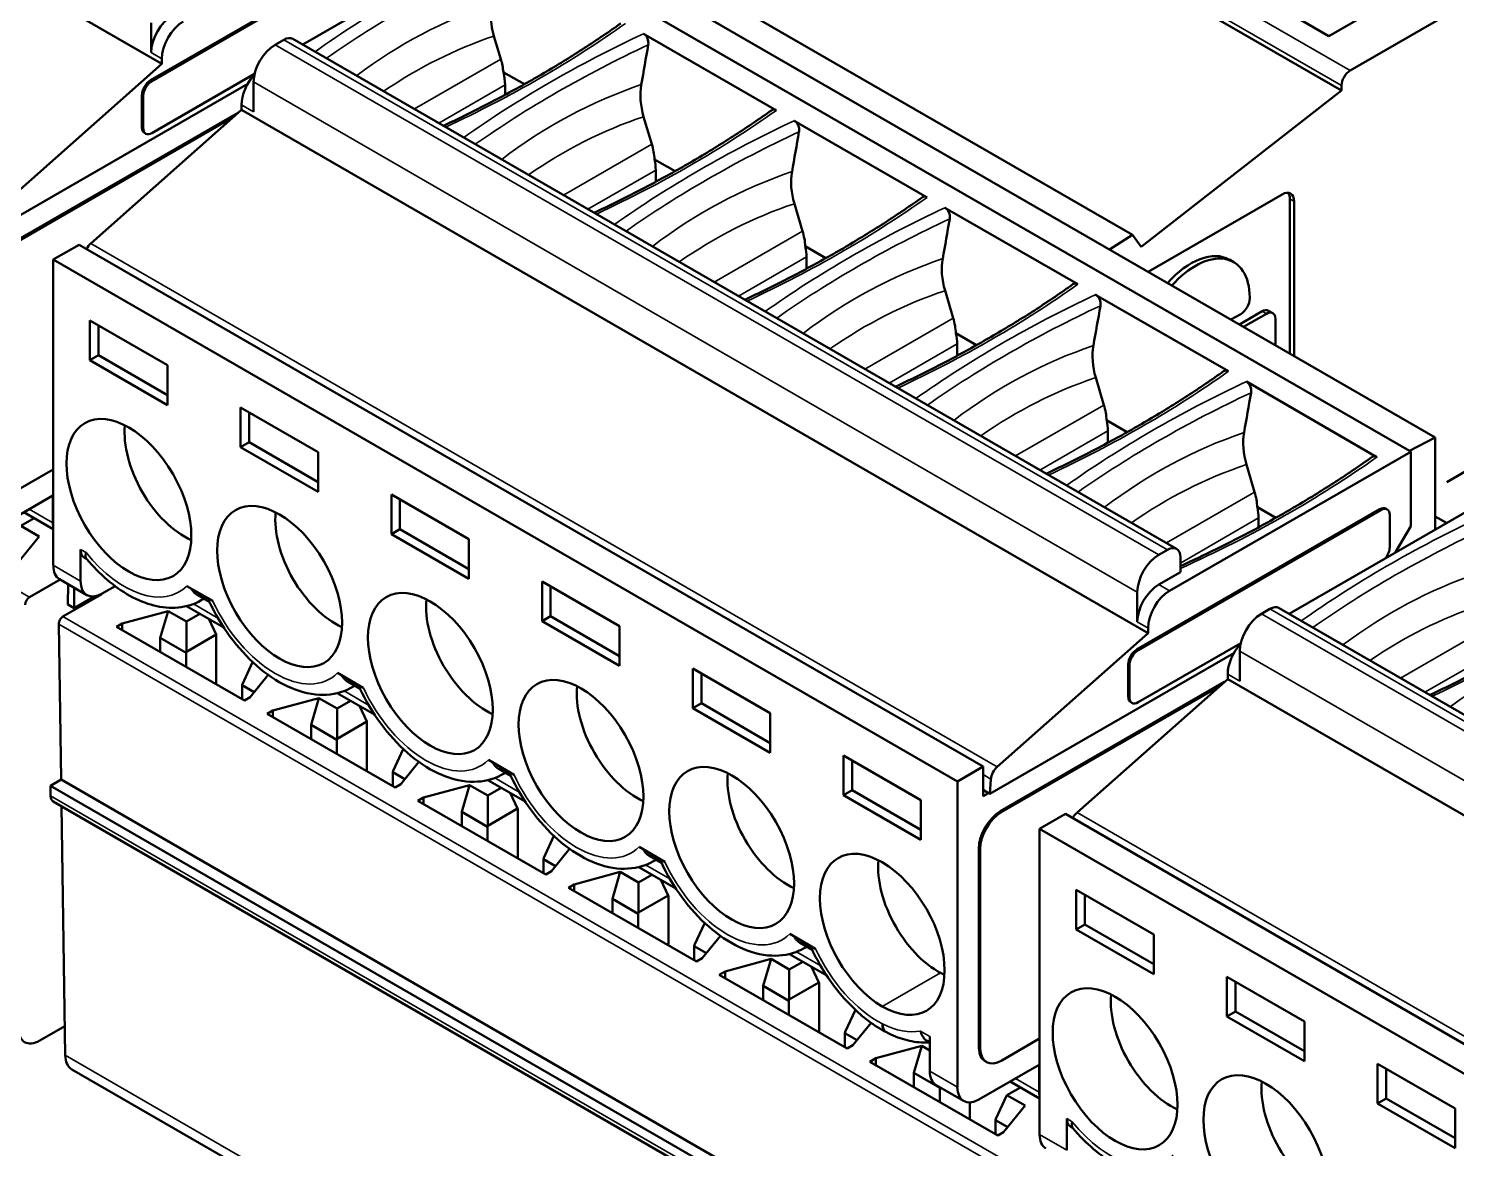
# Model space of a CAD drawing. Header units: millimetres. Extents: x 3100 to 5091, y 868 to 1900.
# Drawn here: x 4092.85 to 4116.3, y 1707.97 to 1726.37 of the extents above; entities that cross this region are included whole.
import ezdxf

# ---------------------------------------------------------------- set-up
doc = ezdxf.new("R2010")
doc.units = ezdxf.units.MM
doc.header["$LTSCALE"] = 1.8
doc.layers.add('외형선(ISO)', color=7, linetype='Continuous', lineweight=50)
doc.layers.add('좁은 외형선(ISO)', color=7, linetype='Continuous', lineweight=35)

msp = doc.modelspace()

# ---------------------------------------------------------------- linework, layer by layer
at = {"layer": '외형선(ISO)'}
for p, q in [((4095.04, 1725.791), (4082.627, 1732.958)), ((4114.412, 1725.353), (4107.341, 1729.436)), ((4114.554, 1725.68), (4121.059, 1729.436)), ((4118.968, 1728.997), (4114.206, 1726.248)), ((4101.107, 1728.223), (4115.953, 1719.652)), ((4097.355, 1726.107), (4100.661, 1728.016)), ((4100.683, 1728.004), (4115.528, 1719.433)), ((4098.846, 1727.825), (4094.855, 1725.521)), ((4094.876, 1725.509), (4098.867, 1727.813)), ((4114.206, 1726.248), (4111.699, 1727.696)), ((4110.983, 1722.982), (4103.912, 1727.064)), ((4094.863, 1725.975), (4094.863, 1726.465)), ((4096.9, 1726.106), (4097.041, 1726.187)), ((4097.191, 1726.202), (4111.704, 1717.823)), ((4100.494, 1726.247), (4100.607, 1725.869)), ((4102.951, 1726.286), (4105.132, 1725.027)), ((4095.04, 1725.791), (4095.04, 1725.873)), ((4092.564, 1723.596), (4095.04, 1725.791)), ((4096.563, 1725.627), (4094.876, 1724.653)), ((4100.994, 1725.456), (4100.648, 1725.656)), ((4096.45, 1725.462), (4092.442, 1723.149)), ((4096.546, 1725.003), (4096.546, 1725.493)), ((4100.676, 1725.447), (4100.676, 1725.282)), ((4111.122, 1722.784), (4114.412, 1725.353)), ((4114.412, 1725.435), (4114.412, 1725.353)), ((4094.713, 1725.276), (4094.713, 1724.747)), ((4094.735, 1724.735), (4094.735, 1725.264)), ((4092.615, 1722.865), (4096.297, 1724.991)), ((4096.218, 1724.92), (4092.636, 1722.852)), ((4093.872, 1722.841), (4096.348, 1725.036)), ((4096.348, 1725.036), (4096.348, 1725.118)), ((4111.236, 1716.44), (4096.348, 1725.036)), ((4102.952, 1724.923), (4103.087, 1724.473)), ((4094.776, 1724.644), (4094.755, 1724.656)), ((4105.426, 1724.857), (4107.607, 1723.598)), ((4103.469, 1724.028), (4103.131, 1724.222)), ((4103.15, 1723.853), (4103.15, 1724.047)), ((4105.427, 1723.494), (4105.562, 1723.044)), ((4111.235, 1722.376), (4113.436, 1723.646)), ((4113.564, 1723.572), (4113.564, 1721.031)), ((4113.634, 1723.531), (4113.634, 1720.99)), ((4107.901, 1723.428), (4110.082, 1722.169)), ((4093.258, 1722.575), (4093.682, 1722.82)), ((4093.682, 1722.82), (4108.528, 1714.248)), ((4105.944, 1722.599), (4105.606, 1722.794)), ((4110.983, 1722.982), (4110.601, 1722.742)), ((4110.983, 1722.982), (4111.122, 1722.784)), ((4093.258, 1717.553), (4093.258, 1722.575)), ((4093.258, 1722.575), (4108.104, 1714.004)), ((4105.625, 1722.424), (4105.625, 1722.618)), ((4112.573, 1722.575), (4112.643, 1722.534)), ((4107.902, 1722.065), (4108.037, 1721.615)), ((4110.375, 1721.999), (4112.557, 1720.74)), ((4112.906, 1721.953), (4112.906, 1721.939)), ((4112.757, 1721.681), (4112.597, 1721.589)), ((4112.735, 1721.51), (4113.108, 1721.726)), ((4112.805, 1721.469), (4113.179, 1721.685)), ((4113.214, 1721.736), (4113.284, 1721.695)), ((4093.859, 1721.574), (4093.859, 1720.921)), ((4095.132, 1720.84), (4093.859, 1721.574)), ((4094, 1721.493), (4094, 1721.003)), ((4113.328, 1721.599), (4113.328, 1721.167)), ((4108.418, 1721.17), (4108.081, 1721.365)), ((4108.1, 1720.995), (4108.1, 1721.189)), ((4093.859, 1720.921), (4094, 1721.003)), ((4093.859, 1720.921), (4095.132, 1720.186)), ((4095.132, 1720.35), (4094, 1721.003)), ((4095.132, 1720.186), (4095.132, 1720.84)), ((4110.377, 1720.636), (4110.512, 1720.186)), ((4114.995, 1719.332), (4112.85, 1720.571)), ((4096.334, 1720.146), (4096.334, 1719.492)), ((4097.607, 1719.411), (4096.334, 1720.146)), ((4096.475, 1719.574), (4096.475, 1720.064)), ((4116.14, 1718.921), (4118.314, 1720.176)), ((4110.893, 1719.741), (4110.556, 1719.936)), ((4110.575, 1719.566), (4110.575, 1719.761)), ((4096.334, 1719.492), (4096.475, 1719.574)), ((4096.334, 1719.492), (4097.607, 1718.758)), ((4097.607, 1718.921), (4096.475, 1719.574)), ((4115.528, 1719.433), (4115.953, 1719.652)), ((4115.953, 1719.652), (4115.953, 1718.143)), ((4097.607, 1718.758), (4097.607, 1719.411)), ((4111.59, 1717.134), (4115.55, 1719.42)), ((4115.528, 1719.433), (4115.55, 1719.42)), ((4115.55, 1719.42), (4115.55, 1718.196)), ((4092.636, 1718.77), (4093.258, 1719.129)), ((4112.852, 1719.208), (4112.986, 1718.757)), ((4093.251, 1718.7), (4092.261, 1718.129)), ((4093.251, 1718.251), (4093.251, 1718.7)), ((4098.809, 1718.717), (4098.809, 1718.064)), ((4100.082, 1717.982), (4098.809, 1718.717)), ((4098.95, 1718.145), (4098.95, 1718.635)), ((4113.551, 1716.756), (4116.858, 1718.665)), ((4092.726, 1718.199), (4092.946, 1718.326)), ((4092.774, 1718.425), (4093.258, 1718.146)), ((4115.042, 1718.474), (4111.051, 1716.17)), ((4111.072, 1716.158), (4115.063, 1718.462)), ((4113.031, 1718.507), (4113.332, 1718.333)), ((4113.05, 1718.177), (4113.05, 1718.332)), ((4115.163, 1718.472), (4115.142, 1718.484)), ((4115.205, 1718.38), (4115.205, 1717.852)), ((4116.137, 1718.249), (4115.953, 1718.355)), ((4093.025, 1718.026), (4092.726, 1718.199)), ((4098.809, 1718.064), (4098.95, 1718.145)), ((4100.082, 1717.492), (4098.95, 1718.145)), ((4115.302, 1717.767), (4115.55, 1718.196)), ((4092.671, 1717.59), (4093.025, 1718.026)), ((4098.809, 1718.064), (4100.082, 1717.329)), ((4100.082, 1717.329), (4100.082, 1717.982)), ((4093.706, 1717.294), (4093.706, 1717.814)), ((4093.768, 1717.677), (4093.811, 1717.652)), ((4111.413, 1717.726), (4111.554, 1717.808)), ((4111.767, 1717.685), (4111.767, 1717.44)), ((4111.413, 1717.236), (4111.767, 1717.44)), ((4092.866, 1717.028), (4093.37, 1717.319)), ((4093.81, 1717.065), (4093.362, 1717.324)), ((4093.495, 1716.91), (4093.5, 1717.244)), ((4093.601, 1716.849), (4093.601, 1717.186)), ((4094.271, 1717.212), (4094.06, 1717.09)), ((4095.453, 1717.213), (4095.875, 1716.97)), ((4101.284, 1717.288), (4101.284, 1716.635)), ((4102.556, 1716.553), (4101.284, 1717.288)), ((4101.425, 1716.716), (4101.425, 1717.206)), ((4094.053, 1717.078), (4093.417, 1716.71)), ((4093.941, 1717.045), (4093.601, 1716.849)), ((4093.955, 1717.021), (4093.955, 1717.048)), ((4094.053, 1717.078), (4094.045, 1717.082)), ((4095.821, 1716.952), (4095.624, 1717.066)), ((4095.688, 1716.979), (4095.731, 1717.004)), ((4111.059, 1716.624), (4111.059, 1717.114)), ((4093.495, 1716.91), (4093.601, 1716.849)), ((4094.389, 1716.598), (4095.144, 1716.802)), ((4095.015, 1716.359), (4095.144, 1716.802)), ((4095.144, 1716.802), (4095.444, 1716.629)), ((4095.444, 1716.629), (4095.664, 1716.757)), ((4095.446, 1716.882), (4096.058, 1716.529)), ((4101.284, 1716.635), (4101.425, 1716.716)), ((4102.556, 1716.063), (4101.425, 1716.716)), ((4113.096, 1716.755), (4113.237, 1716.836)), ((4113.387, 1716.851), (4125.426, 1709.901)), ((4093.347, 1716.587), (4093.386, 1714.034)), ((4094.389, 1716.598), (4094.295, 1716.543)), ((4096.395, 1715.331), (4094.295, 1716.543)), ((4094.389, 1716.488), (4094.389, 1716.598)), ((4095.444, 1716.629), (4095.444, 1716.134)), ((4095.93, 1716.415), (4095.811, 1716.672)), ((4101.284, 1716.635), (4102.556, 1715.9)), ((4102.556, 1715.9), (4102.556, 1716.553)), ((4111.236, 1716.44), (4111.236, 1716.522)), ((4095.015, 1716.127), (4095.015, 1716.359)), ((4095.015, 1716.359), (4095.439, 1716.114)), ((4095.444, 1716.134), (4095.93, 1716.415)), ((4095.93, 1716.415), (4095.934, 1716.4)), ((4095.934, 1715.596), (4095.934, 1716.4)), ((4108.76, 1714.245), (4111.236, 1716.44)), ((4112.759, 1716.276), (4111.072, 1715.303)), ((4095.444, 1716.134), (4095.439, 1716.114)), ((4095.439, 1715.882), (4095.439, 1716.114)), ((4112.646, 1716.111), (4108.638, 1713.798)), ((4112.742, 1715.652), (4112.742, 1716.142)), ((4096.53, 1715.964), (4096.363, 1715.603)), ((4096.49, 1715.385), (4096.788, 1715.752)), ((4097.927, 1715.785), (4098.349, 1715.541)), ((4103.759, 1715.859), (4103.759, 1715.206)), ((4105.031, 1715.124), (4103.759, 1715.859)), ((4103.9, 1715.287), (4103.9, 1715.777)), ((4110.91, 1715.925), (4110.91, 1715.396)), ((4110.931, 1715.384), (4110.931, 1715.913)), ((4112.544, 1715.685), (4112.544, 1715.767)), ((4096.363, 1715.603), (4096.359, 1715.583)), ((4096.359, 1715.352), (4096.359, 1715.583)), ((4096.557, 1715.469), (4096.359, 1715.583)), ((4098.296, 1715.523), (4098.099, 1715.637)), ((4098.163, 1715.55), (4098.206, 1715.575)), ((4108.811, 1713.514), (4112.493, 1715.64)), ((4112.414, 1715.569), (4108.832, 1713.501)), ((4110.069, 1713.49), (4112.544, 1715.685)), ((4124.958, 1708.518), (4112.544, 1715.685)), ((4096.395, 1715.331), (4096.49, 1715.385)), ((4096.864, 1715.169), (4097.619, 1715.373)), ((4097.49, 1714.93), (4097.619, 1715.373)), ((4097.619, 1715.373), (4097.918, 1715.2)), ((4097.918, 1715.2), (4098.139, 1715.328)), ((4097.921, 1715.453), (4098.533, 1715.1)), ((4103.759, 1715.206), (4103.9, 1715.287)), ((4105.031, 1714.634), (4103.9, 1715.287)), ((4110.972, 1715.293), (4110.951, 1715.305)), ((4096.864, 1715.169), (4096.77, 1715.114)), ((4098.87, 1713.902), (4096.77, 1715.114)), ((4096.864, 1715.06), (4096.864, 1715.169)), ((4097.918, 1715.2), (4097.918, 1714.705)), ((4098.405, 1714.986), (4098.286, 1715.243)), ((4103.759, 1715.206), (4105.031, 1714.471)), ((4105.031, 1714.471), (4105.031, 1715.124)), ((4097.49, 1714.93), (4097.914, 1714.685)), ((4097.49, 1714.698), (4097.49, 1714.93)), ((4097.918, 1714.705), (4098.405, 1714.986)), ((4098.405, 1714.986), (4098.409, 1714.971)), ((4098.409, 1714.168), (4098.409, 1714.971)), ((4097.918, 1714.705), (4097.914, 1714.685)), ((4097.914, 1714.453), (4097.914, 1714.685)), ((4099.005, 1714.535), (4098.838, 1714.175)), ((4100.402, 1714.356), (4100.824, 1714.112)), ((4106.233, 1714.43), (4106.233, 1713.777)), ((4107.503, 1713.697), (4106.233, 1714.43)), ((4106.375, 1713.859), (4106.375, 1714.348)), ((4098.838, 1714.175), (4098.834, 1714.155)), ((4098.834, 1713.923), (4098.834, 1714.155)), ((4099.032, 1714.04), (4098.834, 1714.155)), ((4098.964, 1713.957), (4099.263, 1714.324)), ((4100.771, 1714.094), (4100.574, 1714.208)), ((4100.638, 1714.121), (4100.681, 1714.146)), ((4108.104, 1714.004), (4108.528, 1714.248)), ((4108.528, 1714.248), (4108.528, 1713.759)), ((4093.209, 1713.932), (4093.386, 1714.034)), ((4093.211, 1713.767), (4093.209, 1713.932)), ((4093.209, 1713.932), (4108.772, 1704.947)), ((4093.386, 1714.034), (4108.949, 1705.049)), ((4098.87, 1713.902), (4098.964, 1713.957)), ((4099.339, 1713.74), (4100.094, 1713.944)), ((4099.965, 1713.501), (4100.094, 1713.944)), ((4100.094, 1713.944), (4100.393, 1713.772)), ((4100.393, 1713.772), (4100.614, 1713.899)), ((4100.396, 1714.025), (4101.008, 1713.671)), ((4108.104, 1708.982), (4108.104, 1714.004)), ((4108.638, 1713.798), (4108.656, 1714.041)), ((4108.809, 1704.694), (4093.254, 1713.675)), ((4099.339, 1713.74), (4099.244, 1713.685)), ((4101.345, 1712.473), (4099.244, 1713.685)), ((4099.339, 1713.631), (4099.339, 1713.74)), ((4100.393, 1713.772), (4100.393, 1713.276)), ((4100.88, 1713.557), (4100.761, 1713.814)), ((4106.233, 1713.777), (4106.375, 1713.859)), ((4106.233, 1713.777), (4107.503, 1713.044)), ((4106.375, 1713.859), (4107.503, 1713.207)), ((4107.503, 1713.044), (4107.503, 1713.697)), ((4108.528, 1713.862), (4108.617, 1713.81)), ((4108.528, 1713.759), (4108.617, 1713.81)), ((4108.617, 1713.81), (4108.638, 1713.798)), ((4093.392, 1713.595), (4093.453, 1709.504)), ((4099.965, 1713.501), (4100.389, 1713.256)), ((4099.965, 1713.269), (4099.965, 1713.501)), ((4100.393, 1713.276), (4100.88, 1713.557)), ((4100.88, 1713.557), (4100.884, 1713.542)), ((4100.884, 1712.739), (4100.884, 1713.542)), ((4109.454, 1713.224), (4109.879, 1713.469)), ((4109.879, 1713.469), (4122.249, 1706.326)), ((4100.393, 1713.276), (4100.389, 1713.256)), ((4100.389, 1713.024), (4100.389, 1713.256)), ((4109.454, 1708.202), (4109.454, 1713.224)), ((4109.454, 1713.224), (4121.825, 1706.081)), ((4101.48, 1713.107), (4101.313, 1712.746)), ((4102.877, 1712.927), (4103.299, 1712.683)), ((4101.313, 1712.746), (4101.308, 1712.726)), ((4101.507, 1712.611), (4101.308, 1712.726)), ((4101.308, 1712.494), (4101.308, 1712.726)), ((4101.439, 1712.528), (4101.737, 1712.895)), ((4103.246, 1712.665), (4103.048, 1712.779)), ((4103.113, 1712.692), (4103.156, 1712.717)), ((4108.457, 1709.625), (4108.457, 1712.901)), ((4108.478, 1712.889), (4108.478, 1709.612)), ((4101.345, 1712.473), (4101.439, 1712.528)), ((4101.814, 1712.311), (4102.569, 1712.516)), ((4102.44, 1712.072), (4102.569, 1712.516)), ((4102.569, 1712.516), (4102.868, 1712.343)), ((4102.868, 1712.343), (4103.089, 1712.47)), ((4102.871, 1712.596), (4103.483, 1712.242)), ((4101.814, 1712.311), (4101.719, 1712.257)), ((4103.819, 1711.044), (4101.719, 1712.257)), ((4101.814, 1712.202), (4101.814, 1712.311)), ((4102.868, 1712.343), (4102.868, 1711.848)), ((4103.355, 1712.129), (4103.236, 1712.385)), ((4110.055, 1712.224), (4110.055, 1711.57)), ((4111.328, 1711.489), (4110.055, 1712.224)), ((4102.44, 1712.072), (4102.864, 1711.828)), ((4102.44, 1711.841), (4102.44, 1712.072)), ((4102.868, 1711.848), (4103.355, 1712.129)), ((4103.355, 1712.129), (4103.359, 1712.113)), ((4103.359, 1711.31), (4103.359, 1712.113)), ((4110.197, 1712.142), (4110.197, 1711.652)), ((4102.868, 1711.848), (4102.864, 1711.828)), ((4102.864, 1711.596), (4102.864, 1711.828)), ((4103.955, 1711.678), (4103.787, 1711.317)), ((4110.055, 1711.57), (4110.197, 1711.652)), ((4110.055, 1711.57), (4111.328, 1710.835)), ((4111.328, 1710.999), (4110.197, 1711.652)), ((4103.787, 1711.317), (4103.783, 1711.297)), ((4103.783, 1711.065), (4103.783, 1711.297)), ((4103.982, 1711.182), (4103.783, 1711.297)), ((4103.914, 1711.099), (4104.212, 1711.466)), ((4105.352, 1711.498), (4105.774, 1711.254)), ((4105.721, 1711.236), (4105.523, 1711.35)), ((4105.588, 1711.263), (4105.631, 1711.288)), ((4111.328, 1710.835), (4111.328, 1711.489)), ((4103.819, 1711.044), (4103.914, 1711.099)), ((4104.289, 1710.882), (4105.044, 1711.087)), ((4104.915, 1710.644), (4105.044, 1711.087)), ((4105.044, 1711.087), (4105.343, 1710.914)), ((4105.346, 1711.167), (4105.958, 1710.814)), ((4104.289, 1710.882), (4104.194, 1710.828)), ((4106.294, 1709.615), (4104.194, 1710.828)), ((4104.289, 1710.773), (4104.289, 1710.882)), ((4105.343, 1710.914), (4105.564, 1711.041)), ((4105.343, 1710.914), (4105.343, 1710.419)), ((4105.83, 1710.7), (4105.711, 1710.956)), ((4104.915, 1710.644), (4105.339, 1710.399)), ((4104.915, 1710.412), (4104.915, 1710.644)), ((4105.343, 1710.419), (4105.83, 1710.7)), ((4105.83, 1710.7), (4105.834, 1710.684)), ((4105.834, 1709.881), (4105.834, 1710.684)), ((4112.53, 1710.795), (4112.53, 1710.141)), ((4113.803, 1710.06), (4112.53, 1710.795)), ((4112.672, 1710.223), (4112.672, 1710.713)), ((4105.343, 1710.419), (4105.339, 1710.399)), ((4105.339, 1710.167), (4105.339, 1710.399)), ((4106.43, 1710.249), (4106.262, 1709.888)), ((4112.53, 1710.141), (4112.672, 1710.223)), ((4112.53, 1710.141), (4113.803, 1709.407)), ((4113.803, 1709.57), (4112.672, 1710.223)), ((4093.446, 1709.983), (4093.035, 1709.745)), ((4106.262, 1709.888), (4106.258, 1709.868)), ((4106.389, 1709.67), (4106.687, 1710.037)), ((4113.803, 1709.407), (4113.803, 1710.06)), ((4106.258, 1709.636), (4106.258, 1709.868)), ((4106.457, 1709.753), (4106.258, 1709.868)), ((4106.294, 1709.615), (4106.389, 1709.67)), ((4106.764, 1709.454), (4107.519, 1709.658)), ((4107.39, 1709.215), (4107.519, 1709.658)), ((4107.519, 1709.658), (4107.653, 1709.581)), ((4107.607, 1709.739), (4107.653, 1709.713)), ((4107.653, 1709.243), (4107.653, 1709.814)), ((4108.832, 1709.419), (4109.454, 1709.778)), ((4106.764, 1709.454), (4106.669, 1709.399)), ((4106.764, 1709.344), (4106.764, 1709.454)), ((4108.457, 1709.625), (4108.478, 1709.612)), ((4108.98, 1700.371), (4093.561, 1709.273)), ((4108.769, 1708.186), (4106.669, 1709.399)), ((4107.39, 1709.215), (4107.814, 1708.97)), ((4107.39, 1708.983), (4107.39, 1709.215)), ((4109.447, 1709.349), (4108.457, 1708.778)), ((4108.582, 1709.394), (4108.561, 1709.406)), ((4109.447, 1708.9), (4109.447, 1709.349)), ((4115.005, 1709.366), (4115.005, 1708.713)), ((4116.278, 1708.631), (4115.005, 1709.366)), ((4115.146, 1708.794), (4115.146, 1709.284)), ((4107.756, 1709.014), (4108.207, 1708.753)), ((4107.816, 1708.979), (4107.814, 1708.97)), ((4107.814, 1708.738), (4107.814, 1708.97)), ((4108.918, 1708.85), (4109.139, 1708.977)), ((4108.97, 1709.074), (4109.454, 1708.795)), ((4108.309, 1708.452), (4108.309, 1708.73)), ((4108.918, 1708.85), (4108.737, 1708.459)), ((4109.218, 1708.677), (4108.918, 1708.85)), ((4115.005, 1708.713), (4115.146, 1708.794)), ((4115.005, 1708.713), (4116.278, 1707.978)), ((4116.278, 1708.141), (4115.146, 1708.794)), ((4108.864, 1708.241), (4109.218, 1708.677)), ((4116.278, 1707.978), (4116.278, 1708.631)), ((4108.737, 1708.459), (4108.733, 1708.439)), ((4108.932, 1708.324), (4108.733, 1708.439)), ((4108.733, 1708.207), (4108.733, 1708.439)), ((4108.769, 1708.186), (4108.864, 1708.241)), ((4109.903, 1707.943), (4109.903, 1708.463)), ((4109.965, 1708.326), (4110.007, 1708.301))]:
    msp.add_line(p, q, dxfattribs=at)
for centre, major_axis, ratio, start_param, end_param in [((4101.093, 1726.394), (0.295, -0.85), 0.683283, 4.030629, 4.648215), ((4095.217, 1726.179), (0.25, 0.433), 0.57735, 0.785398, 2.356194), ((4095.393, 1726.077), (0.25, 0.433), 0.57735, 0.785398, 2.356194), ((4096.9, 1725.697), (-0.25, -0.433), 0.57735, 3.926991, 5.497787), ((4097.041, 1725.942), (0.15, 0.26), 0.57735, 0, 0.785398), ((4115.645, 1708.767), (13.174, 90.158), 0.166903, 1.40174, 1.40914), ((4102.929, 1726.162), (-0.043, 0.134), 0.690585, 4.06364, 5.634101), ((4100.112, 1725.734), (-0.231, 0.723), 0.675873, 4.393491, 4.683584), ((4096.702, 1725.322), (0.25, 0.433), 0.57735, 1.198175, 2.356194), ((4100.145, 1725.753), (0.375, -0.65), 0.57735, 0.785398, 1.10617), ((4114.554, 1725.517), (-0.1, -0.173), 0.57735, 3.926991, 5.497787), ((4094.855, 1725.358), (-0.1, -0.173), 0.57735, 3.926991, 5.497787), ((4094.876, 1725.345), (-0.1, -0.173), 0.57735, 3.926991, 5.497787), ((4103.551, 1725.069), (-0.295, 0.85), 0.683279, 0.888551, 1.506255), ((4105.114, 1724.9), (0.046, -0.136), 0.663454, 2.497974, 3.340628), ((4094.855, 1724.829), (-0.1, -0.173), 0.57735, 5.497787, 6.283185), ((4094.876, 1724.817), (-0.1, -0.173), 0.57735, 5.497787, 7.068583), ((4118.12, 1707.338), (13.174, 90.158), 0.166903, 1.40174, 1.40914), ((4105.404, 1724.733), (-0.043, 0.134), 0.690585, 4.06364, 5.634101), ((4102.592, 1724.337), (-0.231, 0.723), 0.675873, 4.343983, 4.683584), ((4102.62, 1724.353), (0.375, -0.65), 0.57735, 0.785398, 1.056662), ((4106.026, 1723.641), (-0.295, 0.85), 0.683279, 0.888551, 1.506255), ((4107.589, 1723.471), (0.046, -0.136), 0.663454, 2.497974, 3.340628), ((4113.436, 1723.417), (0.141, 0.243), 0.57735, 5.497787, 7.068583), ((4113.365, 1723.457), (0.141, 0.243), 0.57735, 5.497787, 6.028868), ((4120.595, 1705.909), (13.174, 90.158), 0.166903, 1.40174, 1.40914), ((4107.879, 1723.304), (-0.043, 0.134), 0.690585, 4.06364, 5.634101), ((4105.067, 1722.908), (-0.231, 0.723), 0.675873, 4.343983, 4.683584), ((4093.909, 1722.704), (-0.1, -0.173), 0.57735, 4.18879, 4.778097), ((4105.095, 1722.924), (0.375, -0.65), 0.57735, 0.785398, 1.056662), ((4108.5, 1722.212), (-0.295, 0.85), 0.683279, 0.888551, 1.506255), ((4111.938, 1721.476), (0.634, 1.098), 0.57735, 0, 1.227282), ((4112.009, 1721.435), (0.634, 1.098), 0.57735, 5.497787, 7.510467), ((4110.064, 1722.042), (0.046, -0.136), 0.663454, 2.497974, 3.340628), ((4110.354, 1721.875), (-0.043, 0.134), 0.690585, 4.06364, 5.634101), ((4112.757, 1721.853), (0.105, 0.183), 0.57735, 3.926991, 5.497787), ((4107.541, 1721.479), (-0.231, 0.723), 0.675873, 4.343983, 4.683584), ((4123.07, 1704.481), (13.174, 90.158), 0.166903, 1.40174, 1.40914), ((4113.108, 1721.553), (0.105, 0.183), 0.57735, 0, 0.785398), ((4113.179, 1721.513), (0.105, 0.183), 0.57735, 5.497787, 7.068583), ((4107.57, 1721.496), (0.375, -0.65), 0.57735, 0.785398, 1.056662), ((4110.975, 1720.783), (-0.295, 0.85), 0.683279, 0.888551, 1.506255), ((4112.539, 1720.613), (0.046, -0.136), 0.663454, 2.497974, 3.340628), ((4112.828, 1720.446), (-0.043, 0.134), 0.690585, 4.06364, 5.634101), ((4125.544, 1703.052), (13.174, 90.158), 0.166903, 1.40174, 1.40914), ((4110.016, 1720.05), (-0.231, 0.723), 0.675873, 4.343983, 4.683584), ((4095.418, 1719.163), (0.7, -1.212), 0.57735, 3.821315, 5.603), ((4110.045, 1720.067), (0.375, -0.65), 0.57735, 0.785398, 1.056662), ((4113.45, 1719.354), (-0.295, 0.85), 0.683279, 0.888551, 1.506255), ((4114.977, 1719.205), (-0.046, 0.136), 0.663422, 5.639537, 6.482372), ((4112.491, 1718.621), (-0.231, 0.723), 0.675873, 4.343983, 4.683584), ((4097.893, 1717.734), (0.7, -1.212), 0.57735, 3.821315, 5.603), ((4112.52, 1718.638), (0.375, -0.65), 0.57735, 0.785398, 1.056662), ((4115.042, 1718.311), (0.1, 0.173), 0.57735, 0, 0.785398), ((4115.063, 1718.299), (0.1, 0.173), 0.57735, 5.497787, 7.068583), ((4093.463, 1718.374), (0.15, 0.26), 0.57735, 2.356194, 2.615116), ((4111.554, 1717.563), (0.15, 0.26), 0.57735, 5.497787, 7.068583), ((4115.063, 1717.77), (0.1, 0.173), 0.57735, 4.457348, 5.497787), ((4093.918, 1717.936), (-0.15, -0.26), 0.57735, 5.497787, 6.283185), ((4111.413, 1717.318), (-0.25, -0.433), 0.57735, 3.926991, 5.497787), ((4093.612, 1717.757), (-0.25, -0.433), 0.57735, 5.497787, 6.283185), ((4094.06, 1717.498), (-0.25, -0.433), 0.57735, 5.497787, 7.068583), ((4111.413, 1716.828), (0.25, 0.433), 0.57735, 0.785398, 2.356194), ((4092.865, 1716.947), (-0.0513, -0.0859), 0.567188, 3.935418, 5.506214), ((4100.368, 1716.306), (0.7, -1.212), 0.57735, 3.821315, 5.603), ((4111.59, 1716.726), (0.25, 0.433), 0.57735, 0.785398, 2.356194), ((4093.418, 1716.628), (-0.0487, -0.0874), 0.587337, 3.917954, 5.488751), ((4113.096, 1716.346), (-0.25, -0.433), 0.57735, 3.926991, 5.497787), ((4113.237, 1716.591), (0.15, 0.26), 0.57735, 0, 0.785398), ((4112.898, 1715.971), (0.25, 0.433), 0.57735, 1.198175, 2.356194), ((4111.051, 1716.007), (-0.1, -0.173), 0.57735, 3.926991, 5.497787), ((4111.072, 1715.995), (-0.1, -0.173), 0.57735, 3.926991, 5.497787), ((4102.843, 1714.877), (0.7, -1.212), 0.57735, 3.821315, 5.603), ((4111.051, 1715.478), (-0.1, -0.173), 0.57735, 5.497787, 6.283185), ((4111.072, 1715.466), (-0.1, -0.173), 0.57735, 5.497787, 7.068583), ((4105.318, 1713.448), (0.7, -1.212), 0.57735, 3.821315, 5.603), ((4108.797, 1714.108), (-0.1, -0.173), 0.57735, 4.18879, 5.410521), ((4093.353, 1713.849), (-0.097, -0.175), 0.587337, 5.488751, 6.274149), ((4108.811, 1713.105), (-0.25, -0.433), 0.57735, 3.926991, 5.497787), ((4108.832, 1713.093), (-0.25, -0.433), 0.57735, 3.926991, 5.497787), ((4110.105, 1713.353), (-0.1, -0.173), 0.57735, 4.18879, 4.778097), ((4106.873, 1711.489), (-0.725, 1.256), 0.57735, 5.499511, 8.637656), ((4107.793, 1712.019), (0.7, -1.212), 0.57735, 3.821315, 5.599385), ((4106.87, 1711.491), (0.725, -1.256), 0.57735, 5.499511, 8.637656), ((4111.614, 1709.812), (0.7, -1.212), 0.57735, 3.821315, 5.603), ((4093.041, 1710.15), (-0.256, -0.429), 0.567188, 5.506214, 7.077011), ((4107.086, 1710.144), (-0.15, -0.26), 0.577133, 5.496593, 6.346639), ((4093.807, 1709.708), (-0.243, -0.437), 0.587337, 5.488751, 6.274149), ((4108.811, 1709.839), (-0.25, -0.433), 0.57735, 5.523799, 6.283185), ((4108.832, 1709.827), (-0.25, -0.433), 0.57735, 5.523799, 7.068583), ((4108.006, 1709.447), (-0.25, -0.433), 0.57735, 5.497787, 6.283185), ((4108.457, 1709.186), (-0.25, -0.433), 0.57735, 5.497787, 7.068583), ((4114.089, 1708.383), (0.7, -1.212), 0.57735, 3.821315, 5.603), ((4109.659, 1709.023), (0.15, 0.26), 0.57735, 2.356194, 2.615116), ((4110.115, 1708.586), (-0.15, -0.26), 0.57735, 5.497787, 6.283185), ((4109.808, 1708.406), (-0.25, -0.433), 0.57735, 5.497787, 6.283185)]:
    msp.add_ellipse(centre, major_axis=major_axis, ratio=ratio, start_param=start_param, end_param=end_param, dxfattribs=at)
for centre in [(4094.499, 1718.633), (4096.974, 1717.204), (4099.449, 1715.775), (4101.924, 1714.346), (4104.398, 1712.918), (4110.695, 1709.282), (4113.17, 1707.853)]:
    msp.add_ellipse(centre, major_axis=(-0.725, 1.256), ratio=0.57735, dxfattribs=at)
for points, knots in [([(4102.577, 1726.456), (4102.384, 1726.319), (4102.186, 1726.185), (4101.779, 1725.921), (4101.571, 1725.792), (4101.143, 1725.539), (4100.924, 1725.416), (4100.477, 1725.174), (4100.248, 1725.057), (4099.899, 1724.885), (4099.783, 1724.829), (4099.665, 1724.774)], [3.0380597, 3.0380597, 3.0380597, 3.0380597, 3.0839743, 3.0839743, 3.1298889, 3.1298889, 3.1758036, 3.1758036, 3.2217182, 3.2217182, 3.2445003, 3.2445003, 3.2445003, 3.2445003]), ([(4105.052, 1725.027), (4104.859, 1724.89), (4104.661, 1724.756), (4104.254, 1724.492), (4104.046, 1724.363), (4103.618, 1724.11), (4103.399, 1723.987), (4102.952, 1723.746), (4102.723, 1723.628), (4102.374, 1723.456), (4102.257, 1723.4), (4102.14, 1723.345)], [3.0380597, 3.0380597, 3.0380597, 3.0380597, 3.0839743, 3.0839743, 3.1298889, 3.1298889, 3.1758036, 3.1758036, 3.2217182, 3.2217182, 3.2445003, 3.2445003, 3.2445003, 3.2445003]), ([(4107.527, 1723.598), (4107.334, 1723.461), (4107.136, 1723.327), (4106.729, 1723.063), (4106.52, 1722.934), (4106.093, 1722.681), (4105.874, 1722.558), (4105.427, 1722.317), (4105.198, 1722.199), (4104.849, 1722.028), (4104.732, 1721.971), (4104.614, 1721.916)], [3.0380597, 3.0380597, 3.0380597, 3.0380597, 3.0839743, 3.0839743, 3.1298889, 3.1298889, 3.1758036, 3.1758036, 3.2217182, 3.2217182, 3.2445003, 3.2445003, 3.2445003, 3.2445003]), ([(4110.001, 1722.169), (4109.809, 1722.033), (4109.611, 1721.898), (4109.204, 1721.634), (4108.995, 1721.505), (4108.568, 1721.253), (4108.349, 1721.129), (4107.901, 1720.888), (4107.673, 1720.77), (4107.324, 1720.599), (4107.207, 1720.543), (4107.089, 1720.487)], [3.0380597, 3.0380597, 3.0380597, 3.0380597, 3.0839743, 3.0839743, 3.1298889, 3.1298889, 3.1758036, 3.1758036, 3.2217182, 3.2217182, 3.2445003, 3.2445003, 3.2445003, 3.2445003]), ([(4112.476, 1720.741), (4112.284, 1720.604), (4112.086, 1720.469), (4111.679, 1720.206), (4111.47, 1720.076), (4111.043, 1719.824), (4110.824, 1719.7), (4110.376, 1719.459), (4110.148, 1719.341), (4109.799, 1719.17), (4109.682, 1719.114), (4109.564, 1719.058)], [3.0380597, 3.0380597, 3.0380597, 3.0380597, 3.0839743, 3.0839743, 3.1298889, 3.1298889, 3.1758036, 3.1758036, 3.2217182, 3.2217182, 3.2445003, 3.2445003, 3.2445003, 3.2445003]), ([(4111.767, 1717.54), (4111.965, 1717.631), (4112.161, 1717.724), (4112.587, 1717.933), (4112.816, 1718.051), (4113.263, 1718.292), (4113.482, 1718.416), (4113.909, 1718.668), (4114.118, 1718.798), (4114.524, 1719.061), (4114.722, 1719.196), (4114.915, 1719.333)], [3.0237999, 3.0237999, 3.0237999, 3.0237999, 3.0617627, 3.0617627, 3.1076772, 3.1076772, 3.1535918, 3.1535918, 3.1995063, 3.1995063, 3.2454208, 3.2454208, 3.2454208, 3.2454208]), ([(4093.805, 1717.66), (4093.803, 1717.662), (4093.802, 1717.663), (4093.8, 1717.665), (4093.798, 1717.669), (4093.796, 1717.673), (4093.794, 1717.677), (4093.793, 1717.682), (4093.791, 1717.686), (4093.79, 1717.691), (4093.789, 1717.696), (4093.789, 1717.701), (4093.789, 1717.707), (4093.788, 1717.712), (4093.788, 1717.718), (4093.789, 1717.724), (4093.789, 1717.73), (4093.79, 1717.736), (4093.791, 1717.743), (4093.792, 1717.749), (4093.794, 1717.756), (4093.796, 1717.762)], [0.282554, 0.282554, 0.282554, 0.282554, 0.2993637, 0.2993637, 0.2993637, 0.3291936, 0.3291936, 0.3291936, 0.3590076, 0.3590076, 0.3590076, 0.3889136, 0.3889136, 0.3889136, 0.4189471, 0.4189471, 0.4189471, 0.4489733, 0.4489733, 0.4489733, 0.4788553, 0.4788553, 0.4788553, 0.4788553]), ([(4093.805, 1717.66), (4093.91, 1717.533), (4094.024, 1717.417), (4094.262, 1717.213), (4094.387, 1717.124), (4094.643, 1716.981), (4094.775, 1716.927), (4095.042, 1716.859), (4095.178, 1716.846), (4095.443, 1716.872), (4095.573, 1716.912), (4095.688, 1716.979)], [1.076929, 1.076929, 1.076929, 1.076929, 1.332782, 1.332782, 1.588635, 1.588635, 1.844488, 1.844488, 2.100341, 2.100341, 2.356194, 2.356194, 2.356194, 2.356194]), ([(4095.624, 1717.066), (4095.624, 1717.066), (4095.624, 1717.066), (4095.624, 1717.066), (4095.618, 1717.069), (4095.611, 1717.073), (4095.605, 1717.078), (4095.599, 1717.082), (4095.593, 1717.086), (4095.588, 1717.091), (4095.582, 1717.096), (4095.576, 1717.101), (4095.571, 1717.107), (4095.56, 1717.118), (4095.55, 1717.13), (4095.54, 1717.143), (4095.535, 1717.149), (4095.531, 1717.156), (4095.526, 1717.163), (4095.523, 1717.167), (4095.521, 1717.171), (4095.518, 1717.175)], [0.2407241, 0.2407241, 0.2407241, 0.2407241, 0.2407597, 0.2407597, 0.2407597, 0.2675408, 0.2675408, 0.2675408, 0.2942374, 0.2942374, 0.2942374, 0.3208869, 0.3208869, 0.3208869, 0.3741831, 0.3741831, 0.3741831, 0.400827, 0.400827, 0.400827, 0.4169882, 0.4169882, 0.4169882, 0.4169882]), ([(4095.822, 1717), (4095.821, 1716.998), (4095.82, 1716.996), (4095.819, 1716.993), (4095.818, 1716.99), (4095.817, 1716.986), (4095.817, 1716.983), (4095.815, 1716.976), (4095.815, 1716.97), (4095.816, 1716.965), (4095.816, 1716.963), (4095.817, 1716.96), (4095.818, 1716.958), (4095.818, 1716.958), (4095.818, 1716.958), (4095.818, 1716.958)], [0.0105272, 0.0105272, 0.0105272, 0.0105272, 0.0266884, 0.0266884, 0.0266884, 0.0533323, 0.0533323, 0.0533323, 0.1066284, 0.1066284, 0.1066284, 0.133278, 0.133278, 0.133278, 0.1339087, 0.1339087, 0.1339087, 0.1339087]), ([(4095.818, 1716.958), (4095.912, 1716.757), (4096.028, 1716.562), (4096.291, 1716.205), (4096.439, 1716.043), (4096.755, 1715.765), (4096.925, 1715.65), (4097.272, 1715.486), (4097.451, 1715.435), (4097.786, 1715.419), (4097.942, 1715.446), (4098.11, 1715.521), (4098.137, 1715.535), (4098.163, 1715.55)], [0.637054, 0.637054, 0.637054, 0.637054, 0.977006, 0.977006, 1.317214, 1.317214, 1.660915, 1.660915, 2.001281, 2.001281, 2.298494, 2.298494, 2.356194, 2.356194, 2.356194, 2.356194]), ([(4118.773, 1717.105), (4118.581, 1716.968), (4118.382, 1716.834), (4117.976, 1716.57), (4117.767, 1716.441), (4117.339, 1716.188), (4117.121, 1716.065), (4116.673, 1715.824), (4116.445, 1715.706), (4116.096, 1715.534), (4115.979, 1715.478), (4115.861, 1715.423)], [3.0380597, 3.0380597, 3.0380597, 3.0380597, 3.0839743, 3.0839743, 3.1298889, 3.1298889, 3.1758036, 3.1758036, 3.2217182, 3.2217182, 3.2445003, 3.2445003, 3.2445003, 3.2445003]), ([(4098.099, 1715.637), (4098.099, 1715.637), (4098.099, 1715.637), (4098.099, 1715.637), (4098.092, 1715.64), (4098.086, 1715.644), (4098.08, 1715.649), (4098.074, 1715.653), (4098.068, 1715.658), (4098.062, 1715.662), (4098.057, 1715.667), (4098.051, 1715.673), (4098.046, 1715.678), (4098.035, 1715.689), (4098.024, 1715.701), (4098.015, 1715.714), (4098.01, 1715.72), (4098.005, 1715.727), (4098.001, 1715.734), (4097.998, 1715.738), (4097.996, 1715.742), (4097.993, 1715.747)], [0.2407241, 0.2407241, 0.2407241, 0.2407241, 0.2407597, 0.2407597, 0.2407597, 0.2675408, 0.2675408, 0.2675408, 0.2942374, 0.2942374, 0.2942374, 0.3208869, 0.3208869, 0.3208869, 0.3741831, 0.3741831, 0.3741831, 0.400827, 0.400827, 0.400827, 0.4169882, 0.4169882, 0.4169882, 0.4169882]), ([(4098.297, 1715.571), (4098.296, 1715.569), (4098.295, 1715.567), (4098.294, 1715.565), (4098.293, 1715.561), (4098.292, 1715.557), (4098.292, 1715.554), (4098.29, 1715.547), (4098.29, 1715.542), (4098.291, 1715.536), (4098.291, 1715.534), (4098.292, 1715.531), (4098.293, 1715.529), (4098.293, 1715.529), (4098.293, 1715.529), (4098.293, 1715.529)], [0.0105272, 0.0105272, 0.0105272, 0.0105272, 0.0266884, 0.0266884, 0.0266884, 0.0533323, 0.0533323, 0.0533323, 0.1066284, 0.1066284, 0.1066284, 0.133278, 0.133278, 0.133278, 0.1339087, 0.1339087, 0.1339087, 0.1339087]), ([(4098.293, 1715.529), (4098.387, 1715.328), (4098.503, 1715.133), (4098.766, 1714.776), (4098.913, 1714.614), (4099.23, 1714.336), (4099.399, 1714.221), (4099.747, 1714.057), (4099.926, 1714.006), (4100.261, 1713.991), (4100.417, 1714.017), (4100.585, 1714.092), (4100.612, 1714.106), (4100.638, 1714.121)], [0.637054, 0.637054, 0.637054, 0.637054, 0.977006, 0.977006, 1.317214, 1.317214, 1.660915, 1.660915, 2.001281, 2.001281, 2.298494, 2.298494, 2.356194, 2.356194, 2.356194, 2.356194]), ([(4100.574, 1714.208), (4100.574, 1714.208), (4100.574, 1714.208), (4100.574, 1714.208), (4100.567, 1714.212), (4100.561, 1714.216), (4100.555, 1714.22), (4100.549, 1714.224), (4100.543, 1714.229), (4100.537, 1714.234), (4100.532, 1714.239), (4100.526, 1714.244), (4100.521, 1714.249), (4100.51, 1714.26), (4100.499, 1714.272), (4100.49, 1714.285), (4100.485, 1714.291), (4100.48, 1714.298), (4100.476, 1714.305), (4100.473, 1714.309), (4100.471, 1714.313), (4100.468, 1714.318)], [0.2407241, 0.2407241, 0.2407241, 0.2407241, 0.2407597, 0.2407597, 0.2407597, 0.2675408, 0.2675408, 0.2675408, 0.2942374, 0.2942374, 0.2942374, 0.3208869, 0.3208869, 0.3208869, 0.3741831, 0.3741831, 0.3741831, 0.400827, 0.400827, 0.400827, 0.4169882, 0.4169882, 0.4169882, 0.4169882]), ([(4100.771, 1714.143), (4100.771, 1714.14), (4100.77, 1714.138), (4100.769, 1714.136), (4100.768, 1714.132), (4100.767, 1714.129), (4100.766, 1714.125), (4100.765, 1714.119), (4100.765, 1714.113), (4100.766, 1714.108), (4100.766, 1714.105), (4100.767, 1714.103), (4100.768, 1714.1), (4100.768, 1714.1), (4100.768, 1714.1), (4100.768, 1714.1)], [0.0105272, 0.0105272, 0.0105272, 0.0105272, 0.0266884, 0.0266884, 0.0266884, 0.0533323, 0.0533323, 0.0533323, 0.1066284, 0.1066284, 0.1066284, 0.133278, 0.133278, 0.133278, 0.1339087, 0.1339087, 0.1339087, 0.1339087]), ([(4100.768, 1714.1), (4100.862, 1713.899), (4100.978, 1713.704), (4101.241, 1713.347), (4101.388, 1713.185), (4101.705, 1712.908), (4101.874, 1712.793), (4102.222, 1712.628), (4102.401, 1712.577), (4102.736, 1712.562), (4102.892, 1712.588), (4103.06, 1712.664), (4103.087, 1712.677), (4103.113, 1712.692)], [0.637054, 0.637054, 0.637054, 0.637054, 0.977006, 0.977006, 1.317214, 1.317214, 1.660915, 1.660915, 2.001281, 2.001281, 2.298494, 2.298494, 2.356194, 2.356194, 2.356194, 2.356194]), ([(4103.048, 1712.779), (4103.048, 1712.779), (4103.048, 1712.779), (4103.048, 1712.779), (4103.042, 1712.783), (4103.036, 1712.787), (4103.03, 1712.791), (4103.024, 1712.795), (4103.018, 1712.8), (4103.012, 1712.805), (4103.006, 1712.81), (4103.001, 1712.815), (4102.995, 1712.82), (4102.984, 1712.831), (4102.974, 1712.843), (4102.965, 1712.856), (4102.96, 1712.863), (4102.955, 1712.869), (4102.951, 1712.876), (4102.948, 1712.88), (4102.945, 1712.885), (4102.943, 1712.889)], [0.2407241, 0.2407241, 0.2407241, 0.2407241, 0.2407597, 0.2407597, 0.2407597, 0.2675408, 0.2675408, 0.2675408, 0.2942374, 0.2942374, 0.2942374, 0.3208869, 0.3208869, 0.3208869, 0.3741831, 0.3741831, 0.3741831, 0.400827, 0.400827, 0.400827, 0.4169882, 0.4169882, 0.4169882, 0.4169882]), ([(4103.246, 1712.714), (4103.245, 1712.711), (4103.245, 1712.709), (4103.244, 1712.707), (4103.243, 1712.703), (4103.242, 1712.7), (4103.241, 1712.696), (4103.24, 1712.69), (4103.24, 1712.684), (4103.241, 1712.679), (4103.241, 1712.676), (4103.242, 1712.674), (4103.243, 1712.672), (4103.243, 1712.672), (4103.243, 1712.672), (4103.243, 1712.671)], [0.0105272, 0.0105272, 0.0105272, 0.0105272, 0.0266884, 0.0266884, 0.0266884, 0.0533323, 0.0533323, 0.0533323, 0.1066284, 0.1066284, 0.1066284, 0.133278, 0.133278, 0.133278, 0.1339087, 0.1339087, 0.1339087, 0.1339087]), ([(4103.243, 1712.671), (4103.337, 1712.47), (4103.453, 1712.276), (4103.716, 1711.919), (4103.863, 1711.756), (4104.18, 1711.479), (4104.349, 1711.364), (4104.697, 1711.199), (4104.876, 1711.149), (4105.211, 1711.133), (4105.367, 1711.159), (4105.535, 1711.235), (4105.562, 1711.248), (4105.588, 1711.263)], [0.637054, 0.637054, 0.637054, 0.637054, 0.977006, 0.977006, 1.317214, 1.317214, 1.660915, 1.660915, 2.001281, 2.001281, 2.298494, 2.298494, 2.356194, 2.356194, 2.356194, 2.356194]), ([(4105.523, 1711.35), (4105.523, 1711.35), (4105.523, 1711.35), (4105.523, 1711.35), (4105.517, 1711.354), (4105.511, 1711.358), (4105.505, 1711.362), (4105.499, 1711.366), (4105.493, 1711.371), (4105.487, 1711.376), (4105.481, 1711.381), (4105.476, 1711.386), (4105.47, 1711.391), (4105.459, 1711.402), (4105.449, 1711.414), (4105.439, 1711.427), (4105.435, 1711.434), (4105.43, 1711.44), (4105.426, 1711.447), (4105.423, 1711.451), (4105.42, 1711.456), (4105.418, 1711.46)], [0.2407241, 0.2407241, 0.2407241, 0.2407241, 0.2407597, 0.2407597, 0.2407597, 0.2675408, 0.2675408, 0.2675408, 0.2942374, 0.2942374, 0.2942374, 0.3208869, 0.3208869, 0.3208869, 0.3741831, 0.3741831, 0.3741831, 0.400827, 0.400827, 0.400827, 0.4169882, 0.4169882, 0.4169882, 0.4169882]), ([(4105.721, 1711.285), (4105.72, 1711.282), (4105.72, 1711.28), (4105.719, 1711.278), (4105.718, 1711.274), (4105.717, 1711.271), (4105.716, 1711.268), (4105.715, 1711.261), (4105.715, 1711.255), (4105.716, 1711.25), (4105.716, 1711.247), (4105.717, 1711.245), (4105.718, 1711.243), (4105.718, 1711.243), (4105.718, 1711.243), (4105.718, 1711.243)], [0.0105272, 0.0105272, 0.0105272, 0.0105272, 0.0266884, 0.0266884, 0.0266884, 0.0533323, 0.0533323, 0.0533323, 0.1066284, 0.1066284, 0.1066284, 0.133278, 0.133278, 0.133278, 0.1339087, 0.1339087, 0.1339087, 0.1339087]), ([(4105.718, 1711.243), (4105.772, 1711.126), (4105.834, 1711.011), (4105.97, 1710.791), (4106.044, 1710.685), (4106.202, 1710.484), (4106.286, 1710.39), (4106.462, 1710.216), (4106.553, 1710.136), (4106.743, 1709.995), (4106.84, 1709.933), (4106.94, 1709.882)], [0.6370543, 0.6370543, 0.6370543, 0.6370543, 0.8340178, 0.8340178, 1.0309813, 1.0309813, 1.2279449, 1.2279449, 1.4249084, 1.4249084, 1.6218719, 1.6218719, 1.6218719, 1.6218719]), ([(4106.873, 1710.022), (4106.873, 1709.991), (4106.879, 1709.959), (4106.9, 1709.915), (4106.917, 1709.895), (4106.937, 1709.883), (4106.938, 1709.882), (4106.94, 1709.882)], [0.13343006, 0.13343006, 0.13343006, 0.13343006, 0.14454754, 0.14454754, 0.1556678, 0.1556678, 0.15649624, 0.15649624, 0.15649624, 0.15649624]), ([(4106.94, 1709.882), (4106.989, 1709.856), (4107.039, 1709.833), (4107.14, 1709.793), (4107.191, 1709.775), (4107.292, 1709.747), (4107.344, 1709.735), (4107.447, 1709.719), (4107.498, 1709.714), (4107.583, 1709.712), (4107.616, 1709.712), (4107.649, 1709.714)], [1.6243458, 1.6243458, 1.6243458, 1.6243458, 1.7222782, 1.7222782, 1.8202105, 1.8202105, 1.9181428, 1.9181428, 2.0160752, 2.0160752, 2.0797706, 2.0797706, 2.0797706, 2.0797706]), ([(4107.501, 1709.902), (4107.503, 1709.893), (4107.505, 1709.884), (4107.508, 1709.875), (4107.51, 1709.867), (4107.513, 1709.858), (4107.517, 1709.85), (4107.52, 1709.842), (4107.523, 1709.834), (4107.527, 1709.827), (4107.531, 1709.819), (4107.535, 1709.812), (4107.54, 1709.805), (4107.544, 1709.798), (4107.549, 1709.792), (4107.554, 1709.785), (4107.559, 1709.779), (4107.564, 1709.773), (4107.569, 1709.768), (4107.575, 1709.763), (4107.58, 1709.758), (4107.586, 1709.753), (4107.592, 1709.748), (4107.598, 1709.744), (4107.604, 1709.74), (4107.605, 1709.74), (4107.606, 1709.74), (4107.607, 1709.739)], [0, 0, 0, 0, 0.0300192, 0.0300192, 0.0300192, 0.0601847, 0.0601847, 0.0601847, 0.0903616, 0.0903616, 0.0903616, 0.1204176, 0.1204176, 0.1204176, 0.1503652, 0.1503652, 0.1503652, 0.1803345, 0.1803345, 0.1803345, 0.210278, 0.210278, 0.210278, 0.240248, 0.240248, 0.240248, 0.2437564, 0.2437564, 0.2437564, 0.2437564]), ([(4110.001, 1708.309), (4109.999, 1708.311), (4109.998, 1708.313), (4109.997, 1708.315), (4109.994, 1708.318), (4109.992, 1708.322), (4109.991, 1708.326), (4109.989, 1708.331), (4109.988, 1708.335), (4109.987, 1708.34), (4109.986, 1708.345), (4109.985, 1708.35), (4109.985, 1708.356), (4109.985, 1708.361), (4109.985, 1708.367), (4109.985, 1708.373), (4109.986, 1708.379), (4109.986, 1708.385), (4109.987, 1708.392), (4109.989, 1708.398), (4109.99, 1708.405), (4109.992, 1708.412)], [0.282554, 0.282554, 0.282554, 0.282554, 0.2993637, 0.2993637, 0.2993637, 0.3291936, 0.3291936, 0.3291936, 0.3590076, 0.3590076, 0.3590076, 0.3889136, 0.3889136, 0.3889136, 0.4189471, 0.4189471, 0.4189471, 0.4489733, 0.4489733, 0.4489733, 0.4788553, 0.4788553, 0.4788553, 0.4788553]), ([(4110.001, 1708.309), (4110.106, 1708.182), (4110.22, 1708.066), (4110.458, 1707.862), (4110.583, 1707.773), (4110.84, 1707.631), (4110.971, 1707.576), (4111.238, 1707.508), (4111.374, 1707.495), (4111.64, 1707.522), (4111.769, 1707.562), (4111.885, 1707.628)], [1.076929, 1.076929, 1.076929, 1.076929, 1.332782, 1.332782, 1.588635, 1.588635, 1.844488, 1.844488, 2.100341, 2.100341, 2.356194, 2.356194, 2.356194, 2.356194])]:
    msp.add_open_spline(points, degree=3, knots=knots, dxfattribs=at)
at = {"layer": '좁은 외형선(ISO)'}
for p, q in [((4107.483, 1729.763), (4114.554, 1725.68)), ((4107.341, 1729.518), (4114.412, 1725.435)), ((4111.413, 1717.726), (4096.9, 1726.106)), ((4097.041, 1726.187), (4111.554, 1717.808)), ((4095.04, 1725.873), (4094.863, 1725.975)), ((4099.187, 1725.05), (4100.607, 1725.869)), ((4094.855, 1725.521), (4094.876, 1725.509)), ((4111.059, 1717.114), (4096.546, 1725.493)), ((4099.587, 1724.819), (4100.676, 1725.447)), ((4094.713, 1725.276), (4094.735, 1725.264)), ((4096.348, 1725.118), (4096.546, 1725.003)), ((4094.713, 1724.747), (4094.735, 1724.735)), ((4079.699, 1724.63), (4092.866, 1717.028)), ((4101.637, 1723.635), (4103.087, 1724.473)), ((4103.15, 1724.047), (4102.037, 1723.404)), ((4113.634, 1723.531), (4113.564, 1723.572)), ((4104.112, 1722.206), (4105.562, 1723.044)), ((4093.872, 1722.841), (4108.76, 1714.245)), ((4105.625, 1722.618), (4104.512, 1721.975)), ((4106.587, 1720.778), (4108.037, 1721.615)), ((4113.108, 1721.726), (4113.179, 1721.685)), ((4108.1, 1721.189), (4106.987, 1720.547)), ((4109.061, 1719.349), (4110.512, 1720.186)), ((4110.575, 1719.761), (4109.461, 1719.118)), ((4111.536, 1717.92), (4112.986, 1718.757)), ((4093.251, 1718.251), (4092.862, 1718.476)), ((4113.05, 1718.332), (4111.767, 1717.591)), ((4115.042, 1718.474), (4115.063, 1718.462)), ((4093.796, 1717.762), (4093.706, 1717.814)), ((4093.258, 1717.553), (4093.706, 1717.294)), ((4111.59, 1717.134), (4111.413, 1717.236)), ((4095.96, 1716.687), (4095.56, 1716.918)), ((4093.417, 1716.71), (4109.059, 1707.679)), ((4125.134, 1709.804), (4113.096, 1716.755)), ((4113.237, 1716.836), (4125.276, 1709.886)), ((4108.987, 1707.558), (4093.347, 1716.587)), ((4111.236, 1716.522), (4111.059, 1716.624)), ((4115.383, 1715.699), (4116.803, 1716.519)), ((4111.051, 1716.17), (4111.072, 1716.158)), ((4124.781, 1709.192), (4112.742, 1716.142)), ((4115.783, 1715.468), (4116.872, 1716.096)), ((4110.91, 1715.925), (4110.931, 1715.913)), ((4112.544, 1715.767), (4112.742, 1715.652)), ((4098.435, 1715.258), (4098.035, 1715.489)), ((4110.91, 1715.396), (4110.931, 1715.384)), ((4108.528, 1714.115), (4108.656, 1714.041)), ((4100.91, 1713.829), (4100.51, 1714.06)), ((4093.211, 1713.767), (4108.769, 1704.785)), ((4108.832, 1713.501), (4108.811, 1713.514)), ((4110.069, 1713.49), (4122.482, 1706.323)), ((4108.478, 1712.889), (4108.457, 1712.901)), ((4103.385, 1712.4), (4102.985, 1712.631)), ((4105.86, 1710.972), (4105.46, 1711.202)), ((4107.826, 1710.857), (4106.872, 1710.306)), ((4107.653, 1709.814), (4107.501, 1709.902)), ((4093.453, 1709.504), (4104.233, 1703.28)), ((4108.104, 1708.982), (4107.653, 1709.243)), ((4109.447, 1708.9), (4109.058, 1709.125)), ((4109.992, 1708.412), (4109.903, 1708.463)), ((4109.454, 1708.202), (4109.903, 1707.943))]:
    msp.add_line(p, q, dxfattribs=at)
for centre, major_axis, ratio, start_param, end_param in [((4113.202, 1718.669), (20.14, 0), 0.57735, 2.252733, 2.460442), ((4113.202, 1718.555), (20, 0), 0.57735, 2.253414, 2.454138), ((4113.271, 1695.554), (-13.396, 30.995), 0.482311, 6.244978, 6.398784), ((4087.021, 1733.785), (-20.14, 0), 0.57735, 2.251947, 2.459656), ((4112.675, 1695.596), (-12.646, 30.476), 0.469405, 6.251128, 6.381726), ((4115.645, 1717.259), (-20.14, 0), 0.57735, 5.394326, 5.602034), ((4115.645, 1717.144), (-20, 0), 0.57735, 5.395006, 5.59573), ((4115.7, 1694.256), (-13.382, 30.964), 0.482557, 6.243996, 6.403455), ((4115.128, 1694.245), (-12.656, 30.498), 0.469233, 6.250103, 6.386622), ((4089.496, 1732.356), (-20.14, 0), 0.57735, 2.251947, 2.459656), ((4118.12, 1715.83), (-20.14, 0), 0.57735, 5.394326, 5.602034), ((4118.12, 1715.716), (-20, 0), 0.57735, 5.395006, 5.59573), ((4118.175, 1692.827), (-13.382, 30.964), 0.482557, 6.243996, 6.403455), ((4117.603, 1692.816), (-12.656, 30.498), 0.469233, 6.250103, 6.386622), ((4091.971, 1730.927), (-20.14, 0), 0.57735, 2.251947, 2.459656), ((4120.595, 1714.401), (-20.14, 0), 0.57735, 5.394326, 5.602034), ((4120.595, 1714.287), (-20, 0), 0.57735, 5.395006, 5.59573), ((4120.65, 1691.398), (-13.382, 30.964), 0.482557, 6.243996, 6.403455), ((4094.446, 1729.498), (-20.14, 0), 0.57735, 2.251947, 2.459656), ((4120.078, 1691.387), (-12.656, 30.498), 0.469233, 6.250103, 6.386622), ((4123.07, 1712.972), (-20.14, 0), 0.57735, 5.394326, 5.602034), ((4123.07, 1712.858), (-20, 0), 0.57735, 5.395006, 5.59573), ((4123.125, 1689.969), (-13.382, 30.964), 0.482557, 6.243996, 6.403455), ((4096.921, 1728.069), (-20.14, 0), 0.57735, 2.251947, 2.459656), ((4122.553, 1689.958), (-12.656, 30.498), 0.469233, 6.250103, 6.386622), ((4125.544, 1711.543), (-20.14, 0), 0.57735, 5.394326, 5.602034), ((4125.544, 1711.429), (-20, 0), 0.57735, 5.395006, 5.59573), ((4125.599, 1688.54), (-13.382, 30.964), 0.482557, 6.243996, 6.403455), ((4099.356, 1726.659), (20.14, 0), 0.57735, 5.376333, 5.601542), ((4125.028, 1688.529), (-12.656, 30.498), 0.469233, 6.250103, 6.386622), ((4129.398, 1709.318), (20.14, 0), 0.57735, 2.252733, 2.460442), ((4129.398, 1709.204), (20, 0), 0.57735, 2.253414, 2.454138), ((4094.426, 1718.675), (0.9, -1.559), 0.57735, 4.979518, 6.435901), ((4129.467, 1686.203), (-13.396, 30.995), 0.482311, 6.244978, 6.398784), ((4094.638, 1718.798), (1.05, -1.819), 0.57735, 0, 0.040059), ((4096.901, 1717.246), (0.9, -1.559), 0.57735, 4.559673, 6.435901), ((4103.218, 1724.434), (-20.14, 0), 0.57735, 2.251947, 2.459656), ((4131.841, 1707.908), (-20.14, 0), 0.57735, 5.394326, 5.602034), ((4128.871, 1686.245), (-12.646, 30.476), 0.469405, 6.251128, 6.381726), ((4097.113, 1717.369), (1.05, -1.819), 0.57735, 0, 0.040059), ((4099.376, 1715.817), (0.9, -1.559), 0.57735, 4.559673, 6.435901), ((4099.588, 1715.94), (1.05, -1.819), 0.57735, 0, 0.040059), ((4101.851, 1714.388), (0.9, -1.559), 0.57735, 4.559673, 6.435901), ((4102.063, 1714.511), (1.05, -1.819), 0.57735, 0, 0.040059), ((4104.326, 1712.96), (0.9, -1.559), 0.57735, 4.559673, 6.435901), ((4104.538, 1713.082), (1.05, -1.819), 0.57735, 0, 0.040059), ((4106.8, 1711.531), (0.9, -1.559), 0.57735, 4.559673, 5.555053), ((4106.797, 1711.533), (0.9, -1.559), 0.57735, 5.557826, 6.083473), ((4110.622, 1709.324), (0.9, -1.559), 0.57735, 4.979518, 6.435901)]:
    msp.add_ellipse(centre, major_axis=major_axis, ratio=ratio, start_param=start_param, end_param=end_param, dxfattribs=at)

doc.saveas('drawing.dxf')
